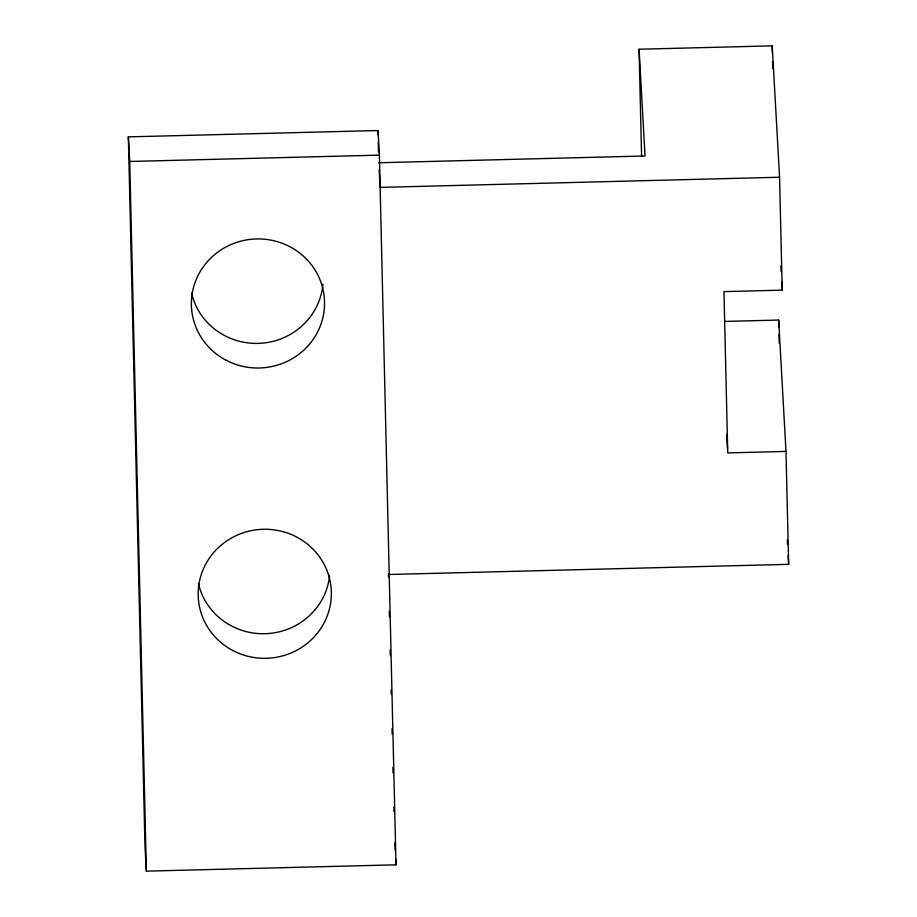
<?xml version="1.0" encoding="UTF-8"?>
<svg xmlns="http://www.w3.org/2000/svg" width="917" height="917" viewBox="0 0 917 917"><rect width="100%" height="100%" fill="white"/><g stroke="black" fill="none" stroke-linecap="round" stroke-linejoin="round"><path stroke-width="1.38" d="M641.591 156.36L639.08 49.231L772.217 45.85L779.565 177.233L782.212 290.139L723.96 291.617L727.743 452.906L785.995 451.428L788.643 564.333L389.209 574.489M128.357 136.874L378.01 130.535L379.386 155.133L396.006 864.811L146.365 871.15L144.989 846.551L128.357 136.874L129.733 161.472L146.365 871.15M129.733 161.472L379.386 155.133M378.755 162.756L645.041 155.982L639.08 49.231M779.565 177.233L380.131 187.389L379.145 169.599M724.659 321.42L778.648 320.044L785.995 451.428M780.86 265.861L781.169 271.57M781.731 281.576L782.212 290.139M787.279 540.056L787.52 544.343M788.162 555.759L788.643 564.333M726.7 434.349L727.502 448.631M394.791 842.941L395.25 851.136M395.708 859.344L396.006 864.811M772.217 45.85L772.389 52.991M772.584 61.565L772.756 68.718M778.648 320.044L778.82 327.186M778.98 334.338L779.186 342.912M378.01 130.535L378.102 134.822M378.274 141.986L378.503 151.993M388.395 574.088L388.464 576.942M389.267 611.284L389.404 617.003M390.172 649.912L390.31 655.644M391.112 689.974L391.215 694.272M392.017 728.614L392.155 734.334M392.923 767.242L393.061 772.962M393.863 807.304L393.966 811.591M322.922 284.201A66.597 64.534 -3.2 0 1 261.013 343.245A66.597 64.534 -3.2 0 1 191.596 293.131M329.593 575.933A66.597 64.534 -3.2 0 1 267.088 633.613A66.597 64.534 -3.2 0 1 198.393 583.453M225.983 360.186A66.597 64.534 -3.2 0 0 324.538 301.773A66.597 64.534 -3.2 0 0 223.37 248.438A66.597 64.534 -3.2 0 0 225.983 360.186M232.792 650.508A66.597 64.534 -3.2 0 0 331.335 592.095A66.597 64.534 -3.2 0 0 230.167 538.76A66.597 64.534 -3.2 0 0 232.792 650.508"/></g></svg>
